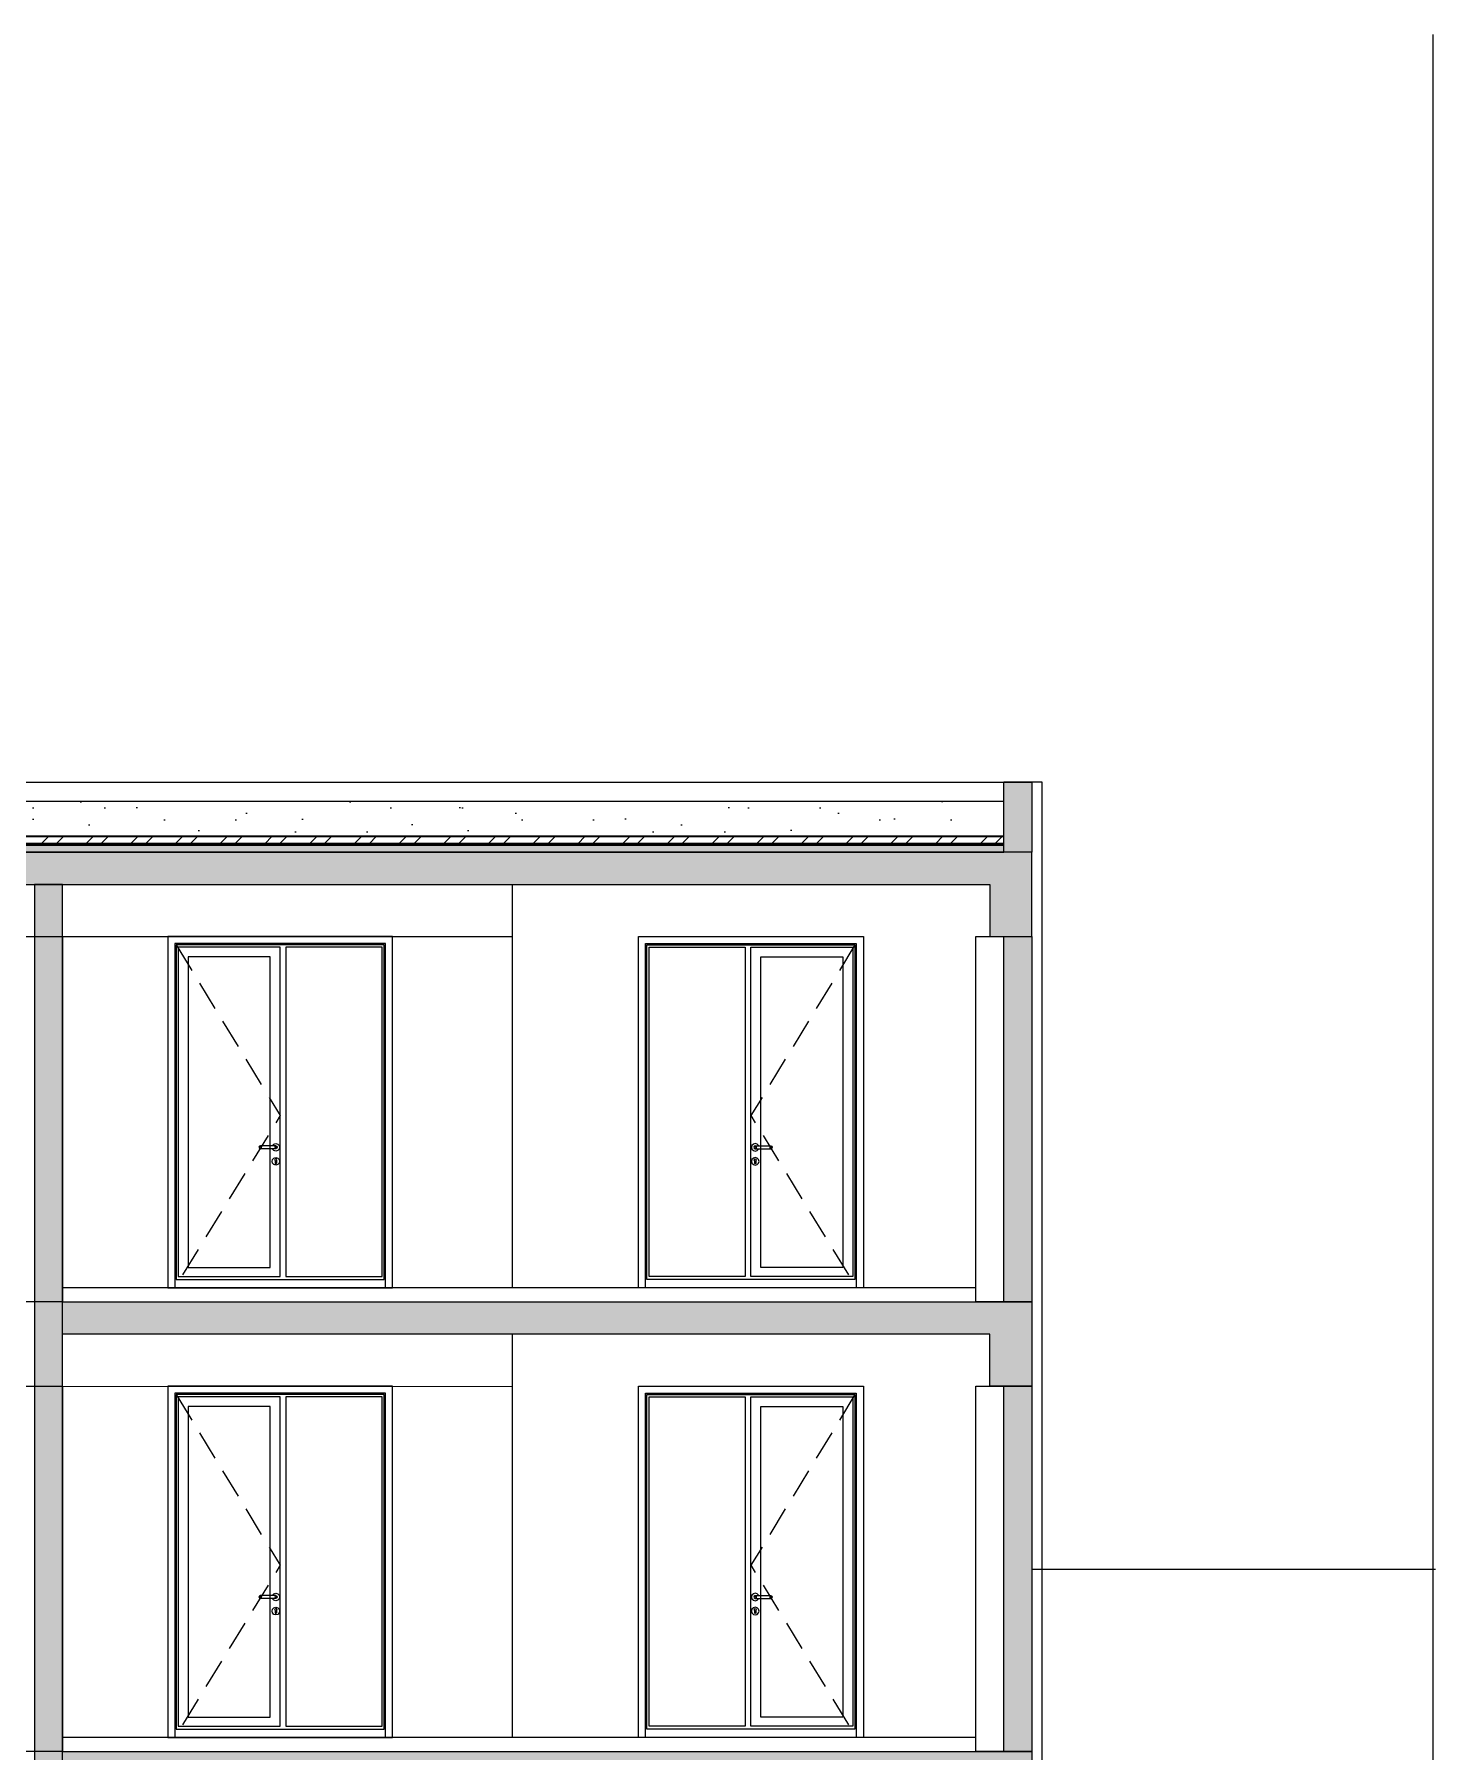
# Model space of a CAD drawing. Header units: millimetres. Extents: x 476244520 to 476657119, y 4620824743 to 4621446928.
# Drawn here: x 476646659 to 476656632, y 4621130070 to 4621142289 of the extents above; entities that cross this region are included whole.
import ezdxf

# ---------------------------------------------------------------- set-up
doc = ezdxf.new("R2010")
doc.units = ezdxf.units.MM
doc.header["$MEASUREMENT"] = 0
doc.linetypes.add('Hidden Line', pattern=[317.5, 211.666667, -105.833333])
for name, color, linetype, lineweight in [('0_0 Architecture_Pen_No__7', 7, 'Continuous', 0), ('2D Drafting - General_Pen_No__250_Pen_No__7', 7, 'Continuous', 0), ('2D Drafting - General_Pen_No__250_Pen_No__7_Pen_No__7', 7, 'Continuous', 0), ('2D Drafting - General_Pen_No__7_Pen_No__253', 252, 'Continuous', 0), ('gegmebi_Pen_No__7_Pen_No__250', 7, 'Continuous', 0), ('New_2D Drafting - General_Pen_No__250_Pen_No__7', 7, 'Continuous', 0), ('New_2D Drafting - General_Pen_No__250_Pen_No__7_Pen_No__250', 7, 'Continuous', 0), ('New_gegmebi_Pen_No__7_Pen_No__4', 7, 'Continuous', 0), ('New_reg_nak_Pen_No__7', 7, 'Continuous', 0), ('New_Structural - Bearing_Pen_No__1', 1, 'Continuous', 0), ('New_Structural - Bearing_Pen_No__250', 7, 'Continuous', 0), ('New_Structural - Bearing_Pen_No__253', 252, 'Continuous', 0)]:
    doc.layers.add(name, color=color, linetype=linetype, lineweight=lineweight)
doc.layers.add('New_gegmebi_Pen_No__7_Pen_No__252', color=7, linetype='Continuous', lineweight=0, true_color=0x666666)
doc.linetypes.add('Break', pattern='A,0,[1,A-4 бѓЎбѓђбѓ®бѓљбѓ\x98 - nikas1.Shx,S=15.679026,R=0,X=0,Y=0],-1975.557214,0', length=1975.557214)
pattern_1 = [(45, (476844527.15, 4621385791.04), (-459.6194, 459.6194), []), (45, (476844435.2, 4621385883), (-459.6194, 459.6194), [])]

msp = doc.modelspace()

# ---------------------------------------------------------------- hatches: boundary and pattern name
at = {"layer": '0_0 Architecture_Pen_No__7', "linetype": 'Continuous', "lineweight": 0}
h = msp.add_hatch(dxfattribs=at)
h.set_pattern_fill('CUT_STONE', style=0, pattern_type=2)
h.set_pattern_definition([(45, (476844527.15, 4621386591.04), (-254.55844, 254.55844), [0, -240, 0, -360]), (110, (476845327.15, 4621386591.04), (338.28934, 123.12725), [0, -176, 0, -304])])
h.paths.add_polyline_path([(476653558.863, 4621136829.917), (476643758.838, 4621136829.917), (476643758.838, 4621136584.157), (476653558.863, 4621136584.157)])
h = msp.add_hatch(dxfattribs=at)
h.set_pattern_fill('DOUBLE_1_4', style=0, pattern_type=2)
h.set_pattern_definition(pattern_1)
h.paths.add_polyline_path([(476653558.863, 4621136584.157), (476643758.838, 4621136584.157), (476643758.838, 4621136581.157), (476653558.863, 4621136581.157)])
h = msp.add_hatch(dxfattribs=at)
h.set_pattern_fill('STEEL', style=0, pattern_type=2)
h.set_pattern_definition([(45, (476844527.15, 4621385791.04), (-159.09903, 159.09903), []), (45, (476844474.12, 4621385844.08), (-159.09903, 159.09903), [])])
h.paths.add_polyline_path([(476653558.863, 4621136581.157), (476643758.838, 4621136581.157), (476643758.838, 4621136531.537), (476653558.863, 4621136531.537)])
h = msp.add_hatch(dxfattribs=at)
h.set_pattern_fill('DOUBLE_1_4', style=0, pattern_type=2)
h.set_pattern_definition(pattern_1)
h.paths.add_polyline_path([(476653558.863, 4621136531.537), (476643758.838, 4621136531.537), (476643758.838, 4621136528.537), (476653558.863, 4621136528.537)])
h = msp.add_hatch(dxfattribs=at)
h.set_pattern_fill('ALUMINUM', style=0, pattern_type=2)
h.set_pattern_definition([(45, (476844527.15, 4621385791.04), (-176.7767, 176.7767), []), (45, (476844491.8, 4621385826.4), (-176.7767, 176.7767), []), (45, (476844456.44, 4621385861.75), (-176.7767, 176.7767), [])])
h.paths.add_polyline_path([(476653558.863, 4621136528.537), (476643758.838, 4621136528.537), (476643758.838, 4621136520.537), (476653558.863, 4621136520.537)])
h = msp.add_hatch(dxfattribs=at)
h.set_pattern_fill('STRUCTURAL_CONCRETE', style=0, pattern_type=2)
h.set_pattern_definition([(0, (476844527.15, 4621385791.04), (0, 623.5383), [60, -300]), (0, (476844707.15, 4621386102.8), (0, 623.5383), [60, -300]), (60, (476844527.15, 4621385791.04), (-540, 311.7692), [60, -300]), (60, (476844887.15, 4621385791.04), (-540, 311.7692), [60, -300]), (120, (476844587.15, 4621385791.04), (540, 311.7692), [60, -300]), (120, (476844947.15, 4621385791.04), (540, 311.7692), [60, -300]), (0, (476844527.15, 4621385851.04), (0, 120.000005), [0, -120.000005, 0, -180.000007]), (45, (476844587.15, 4621385851.04), (-84.852817, 84.852817), [0, -90.000004, 0, -150.000006])])
h.paths.add_polyline_path([(476653558.863, 4621136519.537), (476643758.838, 4621136519.537), (476643758.838, 4621136469.917), (476653558.863, 4621136469.917)])
at = {"layer": '2D Drafting - General_Pen_No__250_Pen_No__7', "linetype": 'Continuous', "lineweight": 0}
for points in [[(476653758.838, 4621136469.903), (476643758.838, 4621136469.903), (476643758.838, 4621136289.895), (476643758.838, 4621136239.895), (476653458.838, 4621136239.895), (476653458.838, 4621135869.903), (476653758.938, 4621135869.903)], [(476653758.839, 4621133270.08), (476653758.939, 4621132670.08), (476653458.839, 4621132670.08), (476653458.839, 4621133039.895), (476646858.839, 4621133039.895), (476646858.839, 4621133270.08)], [(476653758.839, 4621130070.257), (476653758.939, 4621129470.257), (476653458.839, 4621129470.257), (476653458.839, 4621129840.25), (476646858.839, 4621129840.25), (476646858.839, 4621130070.257)]]:
    msp.add_hatch(color=7, dxfattribs=at).paths.add_polyline_path(points)
at = {"layer": '2D Drafting - General_Pen_No__250_Pen_No__7_Pen_No__7', "linetype": 'Continuous', "lineweight": 0}
msp.add_hatch(color=7, dxfattribs=at).paths.add_polyline_path([(476653758.839, 4621136469.903), (476653558.839, 4621136469.903), (476653558.839, 4621136969.694), (476653758.839, 4621136969.694)])
at = {"layer": 'New_2D Drafting - General_Pen_No__250_Pen_No__7', "linetype": 'Continuous', "lineweight": 0}
for points in [[(476646658.839, 4621121119.777), (476646858.839, 4621121119.777), (476646858.839, 4621136239.895), (476646658.839, 4621136239.895)], [(476653558.81, 4621135869.903), (476653758.839, 4621135869.903), (476653758.839, 4621133270.08), (476653558.81, 4621133270.08)], [(476653558.81, 4621132670.08), (476653758.839, 4621132670.08), (476653758.839, 4621130070.257), (476653558.81, 4621130070.257)]]:
    msp.add_hatch(color=7, dxfattribs=at).paths.add_polyline_path(points)
at = {"layer": 'New_2D Drafting - General_Pen_No__250_Pen_No__7_Pen_No__250', "linetype": 'Continuous', "lineweight": 0}
h = msp.add_hatch(dxfattribs=at)
h.set_pattern_fill('BATT_INSULATION', style=0, pattern_type=2)
h.set_pattern_definition([(60, (476844527.15, 4621385791.044), (-38.971143, 22.5), []), (122.833095, (476844527.15, 4621385791.044), (36.8060797, 18.75), [])])
h.paths.add_polyline_path([(476643758.838, 4621136520.537), (476643758.838, 4621136519.537), (476653558.863, 4621136519.537), (476653558.863, 4621136520.537)])

# ---------------------------------------------------------------- linework, layer by layer
at = {"layer": '0_0 Architecture_Pen_No__7', "color": 7, "linetype": 'Continuous', "lineweight": 0, "flags": 128}
for points in [[(476653558.863, 4621136829.917), (476643758.838, 4621136829.917), (476643758.838, 4621136584.157), (476653558.863, 4621136584.157)], [(476653558.863, 4621136584.157), (476643758.838, 4621136584.157), (476643758.838, 4621136581.157), (476653558.863, 4621136581.157)], [(476653558.863, 4621136581.157), (476643758.838, 4621136581.157), (476643758.838, 4621136531.537), (476653558.863, 4621136531.537)], [(476653558.863, 4621136531.537), (476643758.838, 4621136531.537), (476643758.838, 4621136528.537), (476653558.863, 4621136528.537)], [(476653558.863, 4621136528.537), (476643758.838, 4621136528.537), (476643758.838, 4621136520.537), (476653558.863, 4621136520.537)], [(476653558.863, 4621136519.537), (476643758.838, 4621136519.537), (476643758.838, 4621136469.917), (476653558.863, 4621136469.917)]]:
    msp.add_lwpolyline(points, close=True, dxfattribs=at)
at = {"layer": '2D Drafting - General_Pen_No__250_Pen_No__7', "color": 7, "linetype": 'Continuous', "lineweight": 0, "flags": 128}
for points in [[(476653758.838, 4621136469.903), (476643758.838, 4621136469.903), (476643758.838, 4621136289.895), (476643758.838, 4621136239.895), (476653458.838, 4621136239.895), (476653458.838, 4621135869.903), (476653758.938, 4621135869.903)], [(476653758.839, 4621133270.08), (476653758.939, 4621132670.08), (476653458.839, 4621132670.08), (476653458.839, 4621133039.895), (476646858.839, 4621133039.895), (476646858.839, 4621133270.08)], [(476653758.839, 4621130070.257), (476653758.939, 4621129470.257), (476653458.839, 4621129470.257), (476653458.839, 4621129840.25), (476646858.839, 4621129840.25), (476646858.839, 4621130070.257)]]:
    msp.add_lwpolyline(points, close=True, dxfattribs=at)
at = {"layer": '2D Drafting - General_Pen_No__250_Pen_No__7_Pen_No__7', "color": 7, "linetype": 'Continuous', "lineweight": 0, "flags": 128}
msp.add_lwpolyline([(476653758.839, 4621136469.903), (476653558.839, 4621136469.903), (476653558.839, 4621136969.694), (476653758.839, 4621136969.694)], close=True, dxfattribs=at)
at = {"layer": '2D Drafting - General_Pen_No__7_Pen_No__253', "color": 252, "linetype": 'Continuous', "lineweight": 0, "flags": 128}
for points in [[(476647608.359, 4621133370.212), (476649208.359, 4621133370.212), (476649208.359, 4621135870.212), (476647608.359, 4621135870.212)], [(476647608.359, 4621135870.212), (476647608.359, 4621133370.212)], [(476652558.757, 4621133370.212), (476650958.757, 4621133370.212), (476650958.757, 4621135870.212), (476652558.757, 4621135870.212)], [(476652558.757, 4621135870.212), (476652558.757, 4621133370.212)], [(476647608.359, 4621130170.389), (476649208.359, 4621130170.389), (476649208.359, 4621132670.389), (476647608.359, 4621132670.389)], [(476647608.359, 4621132670.389), (476647608.359, 4621130170.389)], [(476652558.757, 4621130170.389), (476650958.757, 4621130170.389), (476650958.757, 4621132670.389), (476652558.757, 4621132670.389)], [(476652558.757, 4621132670.389), (476652558.757, 4621130170.389)]]:
    msp.add_lwpolyline(points, dxfattribs=at)
for points in [[(476649158.359, 4621135820.211), (476647658.359, 4621135820.211), (476647658.359, 4621133370.212), (476649158.359, 4621133370.214)], [(476649148.359, 4621135810.211), (476647668.359, 4621135810.211), (476647668.359, 4621133430.214), (476649148.359, 4621133430.214)], [(476648408.363, 4621135795.211), (476647683.359, 4621135795.211), (476647683.359, 4621133450.214), (476648408.359, 4621133450.214)], [(476648338.359, 4621135725.211), (476647753.359, 4621135725.211), (476647753.359, 4621133515.214), (476648338.359, 4621133515.214)], [(476649133.359, 4621135795.211), (476648448.359, 4621135795.211), (476648448.359, 4621133450.214), (476649133.359, 4621133450.214)], [(476651008.757, 4621135820.211), (476652508.757, 4621135820.211), (476652508.757, 4621133370.212), (476651008.757, 4621133370.214)], [(476651018.757, 4621135810.211), (476652498.757, 4621135810.211), (476652498.757, 4621133430.214), (476651018.757, 4621133430.214)], [(476651033.757, 4621135795.211), (476651718.757, 4621135795.211), (476651718.757, 4621133450.214), (476651033.757, 4621133450.214)], [(476651758.753, 4621135795.211), (476652483.757, 4621135795.211), (476652483.757, 4621133450.214), (476651758.757, 4621133450.214)], [(476651828.757, 4621135725.211), (476652413.757, 4621135725.211), (476652413.757, 4621133515.214), (476651828.757, 4621133515.214)], [(476649158.359, 4621132620.388), (476647658.359, 4621132620.388), (476647658.359, 4621130170.389), (476649158.359, 4621130170.391)], [(476649148.359, 4621132610.388), (476647668.359, 4621132610.388), (476647668.359, 4621130230.391), (476649148.359, 4621130230.391)], [(476648408.363, 4621132595.388), (476647683.359, 4621132595.388), (476647683.359, 4621130250.391), (476648408.359, 4621130250.391)], [(476649133.359, 4621132595.388), (476648448.359, 4621132595.388), (476648448.359, 4621130250.391), (476649133.359, 4621130250.391)], [(476651008.757, 4621132620.388), (476652508.757, 4621132620.388), (476652508.757, 4621130170.389), (476651008.757, 4621130170.391)], [(476651018.757, 4621132610.388), (476652498.757, 4621132610.388), (476652498.757, 4621130230.391), (476651018.757, 4621130230.391)], [(476651033.757, 4621132595.388), (476651718.757, 4621132595.388), (476651718.757, 4621130250.391), (476651033.757, 4621130250.391)], [(476651758.753, 4621132595.388), (476652483.757, 4621132595.388), (476652483.757, 4621130250.391), (476651758.757, 4621130250.391)], [(476648338.359, 4621132525.388), (476647753.359, 4621132525.388), (476647753.359, 4621130315.391), (476648338.359, 4621130315.391)], [(476651828.757, 4621132525.388), (476652413.757, 4621132525.388), (476652413.757, 4621130315.391), (476651828.757, 4621130315.391)]]:
    msp.add_lwpolyline(points, close=True, dxfattribs=at)
at = {"layer": '2D Drafting - General_Pen_No__7_Pen_No__253', "color": 252, "linetype": 'Hidden Line', "lineweight": 0, "flags": 128}
for points in [[(476647668.359, 4621135810.211), (476648408.359, 4621134596.089), (476647659.136, 4621133371.496)], [(476652498.757, 4621135810.211), (476651758.757, 4621134596.089), (476652507.981, 4621133371.496)], [(476647668.359, 4621132610.388), (476648408.359, 4621131396.266), (476647659.136, 4621130171.674)], [(476652498.757, 4621132610.388), (476651758.757, 4621131396.266), (476652507.981, 4621130171.674)]]:
    msp.add_lwpolyline(points, dxfattribs=at)
at = {"layer": 'gegmebi_Pen_No__7_Pen_No__250', "color": 7, "linetype": 'Continuous', "lineweight": 0}
msp.add_line((476643758.838, 4621136969.471), (476653758.839, 4621136969.471), dxfattribs=at)
at = {"layer": 'gegmebi_Pen_No__7_Pen_No__250', "color": 7, "linetype": 'Continuous', "lineweight": 0, "flags": 128}
for points in [[(476646858.839, 4621133270.08), (476653358.839, 4621133270.08), (476653358.839, 4621133370.212), (476646858.839, 4621133370.212)], [(476646858.839, 4621130070.257), (476653358.839, 4621130070.257), (476653358.839, 4621130170.389), (476646858.839, 4621130170.389)]]:
    msp.add_lwpolyline(points, close=True, dxfattribs=at)
at = {"layer": 'New_2D Drafting - General_Pen_No__250_Pen_No__7', "color": 7, "linetype": 'Continuous', "lineweight": 0, "flags": 128}
for points in [[(476646658.839, 4621121119.777), (476646858.839, 4621121119.777), (476646858.839, 4621136239.895), (476646658.839, 4621136239.895)], [(476653558.81, 4621135869.903), (476653758.839, 4621135869.903), (476653758.839, 4621133270.08), (476653558.81, 4621133270.08)], [(476653558.81, 4621132670.08), (476653758.839, 4621132670.08), (476653758.839, 4621130070.257), (476653558.81, 4621130070.257)]]:
    msp.add_lwpolyline(points, close=True, dxfattribs=at)
at = {"layer": 'New_2D Drafting - General_Pen_No__250_Pen_No__7_Pen_No__250', "color": 7, "linetype": 'Continuous', "lineweight": 0, "flags": 128}
msp.add_lwpolyline([(476643758.838, 4621136520.537), (476643758.838, 4621136519.537), (476653558.863, 4621136519.537), (476653558.863, 4621136520.537)], close=True, dxfattribs=at)
at = {"layer": 'New_gegmebi_Pen_No__7_Pen_No__252', "color": 251, "linetype": 'Continuous', "lineweight": 0, "true_color": 0x666666}
for p, q in [((476646858.839, 4621135869.903), (476650058.645, 4621135869.903)), ((476645359.34, 4621132669.173), (476650058.645, 4621132669.903))]:
    msp.add_line(p, q, dxfattribs=at)
at = {"layer": 'New_gegmebi_Pen_No__7_Pen_No__4', "color": 7, "linetype": 'Continuous', "lineweight": 0}
msp.add_lwpolyline([(476646458.839, 4621134470.947), (476646458.839, 4621135869.903), (476646858.839, 4621135869.903), (476646858.839, 4621133270.08), (476646458.839, 4621133270.08), (476646458.839, 4621133520.947)], dxfattribs=at)
for points in [[(476653758.839, 4621133270.08), (476653358.839, 4621133270.08), (476653358.839, 4621135869.903), (476653758.839, 4621135869.903)], [(476646858.839, 4621130070.257), (476646458.839, 4621130070.257), (476646458.839, 4621132670.08), (476646858.839, 4621132670.08)], [(476653758.839, 4621130070.257), (476653358.839, 4621130070.257), (476653358.839, 4621132670.08), (476653758.839, 4621132670.08)]]:
    msp.add_lwpolyline(points, close=True, dxfattribs=at)
at = {"layer": 'New_reg_nak_Pen_No__7', "color": 7, "linetype": 'Continuous', "lineweight": 0, "flags": 128}
msp.add_lwpolyline([(476653758.839, 4621136969.694), (476653829.09, 4621136969.692), (476653828.765, 4621123769.877), (476653758.839, 4621123769.878)], dxfattribs=at)
at = {"layer": 'New_Structural - Bearing_Pen_No__1', "color": 1, "linetype": 'Continuous', "lineweight": 0}
msp.add_line((476656611.823, 4621142289.494), (476656611.823, 4621115558.168), dxfattribs=at)
at = {"layer": 'New_Structural - Bearing_Pen_No__1', "color": 1, "linetype": 'Break', "lineweight": 0}
msp.add_line((476653758.788, 4621131369.3), (476656631.825, 4621131369.3), dxfattribs=at)
at = {"layer": 'New_Structural - Bearing_Pen_No__250', "color": 7, "linetype": 'Continuous', "lineweight": 0}
for p, q in [((476650058.645, 4621136239.895), (476650058.645, 4621133369.947)), ((476650058.645, 4621133039.895), (476650058.645, 4621130169.947))]:
    msp.add_line(p, q, dxfattribs=at)
at = {"layer": 'New_Structural - Bearing_Pen_No__253', "color": 252, "linetype": 'Continuous', "lineweight": 0}
for p, q in [((476648260.398, 4621134377.283), (476648257.469, 4621134370.212)), ((476648257.469, 4621134370.212), (476648260.398, 4621134363.141)), ((476648261.95, 4621134377.283), (476648259.191, 4621134370.212)), ((476648259.191, 4621134370.212), (476648261.95, 4621134363.141)), ((476648267.469, 4621134380.212), (476648260.398, 4621134377.283)), ((476648266.765, 4621134377.283), (476648264.653, 4621134370.212)), ((476648264.653, 4621134370.212), (476648266.765, 4621134363.141)), ((476648268.611, 4621134380.212), (476648267.469, 4621134380.212)), ((476648271.863, 4621134380.212), (476648268.611, 4621134380.212)), ((476648276.729, 4621134380.212), (476648271.863, 4621134380.212)), ((476648273.97, 4621134377.283), (476648272.827, 4621134370.212)), ((476648272.827, 4621134370.212), (476648273.97, 4621134363.141)), ((476648282.469, 4621134380.212), (476648276.729, 4621134380.212)), ((476648362.469, 4621134380.212), (476648282.469, 4621134380.212)), ((476648353.149, 4621134380.212), (476648354.086, 4621134383.712)), ((476648354.086, 4621134383.712), (476648363.969, 4621134393.595)), ((476648368.209, 4621134380.212), (476648362.469, 4621134380.212)), ((476648363.969, 4621134393.595), (476648377.469, 4621134397.212)), ((476648373.076, 4621134380.212), (476648368.209, 4621134380.212)), ((476648370.968, 4621134377.283), (476648372.111, 4621134370.212)), ((476648372.111, 4621134370.212), (476648370.968, 4621134363.141)), ((476648376.327, 4621134380.212), (476648373.076, 4621134380.212)), ((476648377.469, 4621134380.212), (476648376.327, 4621134380.212)), ((476648377.469, 4621134397.212), (476648390.969, 4621134393.595)), ((476648377.469, 4621134380.212), (476648384.54, 4621134377.283)), ((476648378.174, 4621134377.283), (476648380.285, 4621134370.212)), ((476648380.285, 4621134370.212), (476648378.174, 4621134363.141)), ((476648382.988, 4621134377.283), (476648385.747, 4621134370.212)), ((476648385.747, 4621134370.212), (476648382.988, 4621134363.141)), ((476648384.54, 4621134377.283), (476648387.469, 4621134370.212)), ((476648387.469, 4621134370.212), (476648384.54, 4621134363.141)), ((476648390.969, 4621134393.595), (476648400.852, 4621134383.712)), ((476648400.852, 4621134383.712), (476648404.469, 4621134370.212)), ((476648404.469, 4621134370.212), (476648400.852, 4621134356.712)), ((476651766.265, 4621134383.712), (476651762.648, 4621134370.212)), ((476651762.648, 4621134370.212), (476651766.265, 4621134356.712)), ((476651776.148, 4621134393.595), (476651766.265, 4621134383.712)), ((476651789.648, 4621134397.212), (476651776.148, 4621134393.595)), ((476651782.577, 4621134377.283), (476651779.648, 4621134370.212)), ((476651779.648, 4621134370.212), (476651782.577, 4621134363.141)), ((476651784.129, 4621134377.283), (476651781.37, 4621134370.212)), ((476651781.37, 4621134370.212), (476651784.129, 4621134363.141)), ((476651789.648, 4621134380.212), (476651782.577, 4621134377.283)), ((476651788.943, 4621134377.283), (476651786.832, 4621134370.212)), ((476651786.832, 4621134370.212), (476651788.943, 4621134363.141)), ((476651803.148, 4621134393.595), (476651789.648, 4621134397.212)), ((476651789.648, 4621134380.212), (476651790.79, 4621134380.212)), ((476651790.79, 4621134380.212), (476651794.041, 4621134380.212)), ((476651794.041, 4621134380.212), (476651798.908, 4621134380.212)), ((476651796.149, 4621134377.283), (476651795.006, 4621134370.212)), ((476651795.006, 4621134370.212), (476651796.149, 4621134363.141)), ((476651798.908, 4621134380.212), (476651804.648, 4621134380.212)), ((476651813.03, 4621134383.712), (476651803.148, 4621134393.595)), ((476651804.648, 4621134380.212), (476651884.648, 4621134380.212)), ((476651813.968, 4621134380.212), (476651813.03, 4621134383.712)), ((476651884.648, 4621134380.212), (476651890.388, 4621134380.212)), ((476651890.388, 4621134380.212), (476651895.254, 4621134380.212)), ((476651893.147, 4621134377.283), (476651894.29, 4621134370.212)), ((476651894.29, 4621134370.212), (476651893.147, 4621134363.141)), ((476651895.254, 4621134380.212), (476651898.506, 4621134380.212)), ((476651898.506, 4621134380.212), (476651899.648, 4621134380.212)), ((476651899.648, 4621134380.212), (476651906.719, 4621134377.283)), ((476651900.352, 4621134377.283), (476651902.464, 4621134370.212)), ((476651902.464, 4621134370.212), (476651900.352, 4621134363.141)), ((476651905.167, 4621134377.283), (476651907.926, 4621134370.212)), ((476651907.926, 4621134370.212), (476651905.167, 4621134363.141)), ((476651906.719, 4621134377.283), (476651909.648, 4621134370.212)), ((476651909.648, 4621134370.212), (476651906.719, 4621134363.141)), ((476648260.398, 4621134363.141), (476648267.469, 4621134360.212)), ((476648268.611, 4621134360.212), (476648267.469, 4621134360.212)), ((476648271.863, 4621134360.212), (476648268.611, 4621134360.212)), ((476648276.729, 4621134360.212), (476648271.863, 4621134360.212)), ((476648282.469, 4621134360.212), (476648276.729, 4621134360.212)), ((476648362.469, 4621134360.212), (476648282.469, 4621134360.212)), ((476648350.469, 4621134270.212), (476648354.086, 4621134283.712)), ((476648354.086, 4621134256.712), (476648350.469, 4621134270.212)), ((476648354.086, 4621134356.712), (476648353.149, 4621134360.212)), ((476648363.969, 4621134346.83), (476648354.086, 4621134356.712)), ((476648354.086, 4621134283.712), (476648363.969, 4621134293.595)), ((476648363.969, 4621134246.83), (476648354.086, 4621134256.712)), ((476648368.209, 4621134360.212), (476648362.469, 4621134360.212)), ((476648377.469, 4621134343.212), (476648363.969, 4621134346.83)), ((476648363.969, 4621134293.595), (476648377.469, 4621134297.212)), ((476648377.469, 4621134243.212), (476648363.969, 4621134246.83)), ((476648373.076, 4621134360.212), (476648368.209, 4621134360.212)), ((476648370.749, 4621134281.852), (476648370.001, 4621134279.905)), ((476648370.001, 4621134279.905), (476648372.469, 4621134274.612)), ((476648370.749, 4621134281.852), (476648372.094, 4621134285.356)), ((476648377.469, 4621134287.638), (476648372.094, 4621134285.356)), ((476648372.469, 4621134274.612), (476648372.469, 4621134273.099)), ((476648372.469, 4621134273.099), (476648372.469, 4621134270.212)), ((476648372.469, 4621134270.212), (476648372.469, 4621134267.326)), ((476648372.469, 4621134267.326), (476648372.469, 4621134261.552)), ((476648372.469, 4621134261.552), (476648372.469, 4621134257.712)), ((476648372.469, 4621134257.712), (476648373.934, 4621134254.177)), ((476648376.327, 4621134360.212), (476648373.076, 4621134360.212)), ((476648373.934, 4621134254.177), (476648377.469, 4621134252.712)), ((476648377.469, 4621134360.212), (476648376.327, 4621134360.212)), ((476648384.54, 4621134363.141), (476648377.469, 4621134360.212)), ((476648390.969, 4621134346.83), (476648377.469, 4621134343.212)), ((476648377.469, 4621134297.212), (476648390.969, 4621134293.595)), ((476648382.844, 4621134285.356), (476648377.469, 4621134287.638)), ((476648377.469, 4621134252.712), (476648381.005, 4621134254.177)), ((476648390.969, 4621134246.83), (476648377.469, 4621134243.212)), ((476648381.005, 4621134254.177), (476648382.469, 4621134257.712)), ((476648382.469, 4621134274.612), (476648384.937, 4621134279.905)), ((476648382.469, 4621134273.099), (476648382.469, 4621134274.612)), ((476648382.469, 4621134273.099), (476648382.469, 4621134270.212)), ((476648382.469, 4621134270.212), (476648382.469, 4621134267.326)), ((476648382.469, 4621134267.326), (476648382.469, 4621134261.552)), ((476648382.469, 4621134261.552), (476648382.469, 4621134257.712)), ((476648384.189, 4621134281.852), (476648382.844, 4621134285.356)), ((476648384.189, 4621134281.852), (476648384.937, 4621134279.905)), ((476648400.852, 4621134356.712), (476648390.969, 4621134346.83)), ((476648390.969, 4621134293.595), (476648400.852, 4621134283.712)), ((476648400.852, 4621134256.712), (476648390.969, 4621134246.83)), ((476648400.852, 4621134283.712), (476648404.469, 4621134270.212)), ((476648404.469, 4621134270.212), (476648400.852, 4621134256.712)), ((476651766.265, 4621134283.712), (476651762.648, 4621134270.212)), ((476651762.648, 4621134270.212), (476651766.265, 4621134256.712)), ((476651766.265, 4621134356.712), (476651776.148, 4621134346.83)), ((476651776.148, 4621134293.595), (476651766.265, 4621134283.712)), ((476651766.265, 4621134256.712), (476651776.148, 4621134246.83)), ((476651776.148, 4621134346.83), (476651789.648, 4621134343.212)), ((476651789.648, 4621134297.212), (476651776.148, 4621134293.595)), ((476651776.148, 4621134246.83), (476651789.648, 4621134243.212)), ((476651782.928, 4621134281.852), (476651782.18, 4621134279.905)), ((476651784.648, 4621134274.612), (476651782.18, 4621134279.905)), ((476651782.577, 4621134363.141), (476651789.648, 4621134360.212)), ((476651782.928, 4621134281.852), (476651784.273, 4621134285.356)), ((476651784.273, 4621134285.356), (476651789.648, 4621134287.638)), ((476651784.648, 4621134273.099), (476651784.648, 4621134274.612)), ((476651784.648, 4621134273.099), (476651784.648, 4621134270.212)), ((476651784.648, 4621134270.212), (476651784.648, 4621134267.326)), ((476651784.648, 4621134267.326), (476651784.648, 4621134261.552)), ((476651784.648, 4621134261.552), (476651784.648, 4621134257.712)), ((476651786.112, 4621134254.177), (476651784.648, 4621134257.712)), ((476651789.648, 4621134252.712), (476651786.112, 4621134254.177)), ((476651789.648, 4621134360.212), (476651790.79, 4621134360.212)), ((476651789.648, 4621134343.212), (476651803.148, 4621134346.83)), ((476651803.148, 4621134293.595), (476651789.648, 4621134297.212)), ((476651789.648, 4621134287.638), (476651795.023, 4621134285.356)), ((476651793.183, 4621134254.177), (476651789.648, 4621134252.712)), ((476651789.648, 4621134243.212), (476651803.148, 4621134246.83)), ((476651790.79, 4621134360.212), (476651794.041, 4621134360.212)), ((476651794.648, 4621134257.712), (476651793.183, 4621134254.177)), ((476651794.041, 4621134360.212), (476651798.908, 4621134360.212)), ((476651797.116, 4621134279.905), (476651794.648, 4621134274.612)), ((476651794.648, 4621134274.612), (476651794.648, 4621134273.099)), ((476651794.648, 4621134273.099), (476651794.648, 4621134270.212)), ((476651794.648, 4621134270.212), (476651794.648, 4621134267.326)), ((476651794.648, 4621134267.326), (476651794.648, 4621134261.552)), ((476651794.648, 4621134261.552), (476651794.648, 4621134257.712)), ((476651796.368, 4621134281.852), (476651795.023, 4621134285.356)), ((476651796.368, 4621134281.852), (476651797.116, 4621134279.905)), ((476651798.908, 4621134360.212), (476651804.648, 4621134360.212)), ((476651803.148, 4621134346.83), (476651813.03, 4621134356.712)), ((476651813.03, 4621134283.712), (476651803.148, 4621134293.595)), ((476651803.148, 4621134246.83), (476651813.03, 4621134256.712)), ((476651804.648, 4621134360.212), (476651884.648, 4621134360.212)), ((476651813.03, 4621134356.712), (476651813.968, 4621134360.212)), ((476651816.648, 4621134270.212), (476651813.03, 4621134283.712)), ((476651813.03, 4621134256.712), (476651816.648, 4621134270.212)), ((476651884.648, 4621134360.212), (476651890.388, 4621134360.212)), ((476651890.388, 4621134360.212), (476651895.254, 4621134360.212)), ((476651895.254, 4621134360.212), (476651898.506, 4621134360.212)), ((476651898.506, 4621134360.212), (476651899.648, 4621134360.212)), ((476651906.719, 4621134363.141), (476651899.648, 4621134360.212)), ((476648354.086, 4621131183.889), (476648363.969, 4621131193.772)), ((476648363.969, 4621131193.772), (476648377.469, 4621131197.389)), ((476648377.469, 4621131197.389), (476648390.969, 4621131193.772)), ((476648390.969, 4621131193.772), (476648400.852, 4621131183.889)), ((476651776.148, 4621131193.772), (476651766.265, 4621131183.889)), ((476651789.648, 4621131197.389), (476651776.148, 4621131193.772)), ((476651803.148, 4621131193.772), (476651789.648, 4621131197.389)), ((476651813.03, 4621131183.889), (476651803.148, 4621131193.772)), ((476648260.398, 4621131177.46), (476648257.469, 4621131170.389)), ((476648257.469, 4621131170.389), (476648260.398, 4621131163.318)), ((476648261.95, 4621131177.46), (476648259.191, 4621131170.389)), ((476648259.191, 4621131170.389), (476648261.95, 4621131163.318)), ((476648267.469, 4621131180.389), (476648260.398, 4621131177.46)), ((476648260.398, 4621131163.318), (476648267.469, 4621131160.389)), ((476648266.765, 4621131177.46), (476648264.653, 4621131170.389)), ((476648264.653, 4621131170.389), (476648266.765, 4621131163.318)), ((476648268.611, 4621131180.389), (476648267.469, 4621131180.389)), ((476648268.611, 4621131160.389), (476648267.469, 4621131160.389)), ((476648271.863, 4621131180.389), (476648268.611, 4621131180.389)), ((476648271.863, 4621131160.389), (476648268.611, 4621131160.389)), ((476648276.729, 4621131180.389), (476648271.863, 4621131180.389)), ((476648276.729, 4621131160.389), (476648271.863, 4621131160.389)), ((476648273.97, 4621131177.46), (476648272.827, 4621131170.389)), ((476648272.827, 4621131170.389), (476648273.97, 4621131163.318)), ((476648282.469, 4621131180.389), (476648276.729, 4621131180.389)), ((476648282.469, 4621131160.389), (476648276.729, 4621131160.389)), ((476648362.469, 4621131180.389), (476648282.469, 4621131180.389)), ((476648362.469, 4621131160.389), (476648282.469, 4621131160.389)), ((476648350.469, 4621131070.389), (476648354.086, 4621131083.889)), ((476648354.086, 4621131056.889), (476648350.469, 4621131070.389)), ((476648353.149, 4621131180.389), (476648354.086, 4621131183.889)), ((476648354.086, 4621131156.889), (476648353.149, 4621131160.389)), ((476648363.969, 4621131147.007), (476648354.086, 4621131156.889)), ((476648354.086, 4621131083.889), (476648363.969, 4621131093.772)), ((476648368.209, 4621131180.389), (476648362.469, 4621131180.389)), ((476648368.209, 4621131160.389), (476648362.469, 4621131160.389)), ((476648377.469, 4621131143.389), (476648363.969, 4621131147.007)), ((476648363.969, 4621131093.772), (476648377.469, 4621131097.389)), ((476648373.076, 4621131180.389), (476648368.209, 4621131180.389)), ((476648373.076, 4621131160.389), (476648368.209, 4621131160.389)), ((476648370.749, 4621131082.029), (476648370.001, 4621131080.082)), ((476648370.001, 4621131080.082), (476648372.469, 4621131074.789)), ((476648370.749, 4621131082.029), (476648372.094, 4621131085.533)), ((476648370.968, 4621131177.46), (476648372.111, 4621131170.389)), ((476648372.111, 4621131170.389), (476648370.968, 4621131163.318)), ((476648377.469, 4621131087.815), (476648372.094, 4621131085.533)), ((476648372.469, 4621131074.789), (476648372.469, 4621131073.276)), ((476648372.469, 4621131073.276), (476648372.469, 4621131070.389)), ((476648372.469, 4621131070.389), (476648372.469, 4621131067.503)), ((476648372.469, 4621131067.503), (476648372.469, 4621131061.729)), ((476648376.327, 4621131180.389), (476648373.076, 4621131180.389)), ((476648376.327, 4621131160.389), (476648373.076, 4621131160.389)), ((476648377.469, 4621131180.389), (476648376.327, 4621131180.389)), ((476648377.469, 4621131160.389), (476648376.327, 4621131160.389)), ((476648377.469, 4621131180.389), (476648384.54, 4621131177.46)), ((476648384.54, 4621131163.318), (476648377.469, 4621131160.389)), ((476648390.969, 4621131147.007), (476648377.469, 4621131143.389)), ((476648377.469, 4621131097.389), (476648390.969, 4621131093.772)), ((476648382.844, 4621131085.533), (476648377.469, 4621131087.815)), ((476648378.174, 4621131177.46), (476648380.285, 4621131170.389)), ((476648380.285, 4621131170.389), (476648378.174, 4621131163.318)), ((476648382.469, 4621131074.789), (476648384.937, 4621131080.082)), ((476648382.469, 4621131073.276), (476648382.469, 4621131074.789)), ((476648382.469, 4621131073.276), (476648382.469, 4621131070.389)), ((476648382.469, 4621131070.389), (476648382.469, 4621131067.503)), ((476648382.469, 4621131067.503), (476648382.469, 4621131061.729)), ((476648384.189, 4621131082.029), (476648382.844, 4621131085.533)), ((476648382.988, 4621131177.46), (476648385.747, 4621131170.389)), ((476648385.747, 4621131170.389), (476648382.988, 4621131163.318)), ((476648384.189, 4621131082.029), (476648384.937, 4621131080.082)), ((476648384.54, 4621131177.46), (476648387.469, 4621131170.389)), ((476648387.469, 4621131170.389), (476648384.54, 4621131163.318)), ((476648400.852, 4621131156.889), (476648390.969, 4621131147.007)), ((476648390.969, 4621131093.772), (476648400.852, 4621131083.889)), ((476648400.852, 4621131183.889), (476648404.469, 4621131170.389)), ((476648404.469, 4621131170.389), (476648400.852, 4621131156.889)), ((476648400.852, 4621131083.889), (476648404.469, 4621131070.389)), ((476648404.469, 4621131070.389), (476648400.852, 4621131056.889)), ((476651766.265, 4621131183.889), (476651762.648, 4621131170.389)), ((476651762.648, 4621131170.389), (476651766.265, 4621131156.889)), ((476651766.265, 4621131083.889), (476651762.648, 4621131070.389)), ((476651762.648, 4621131070.389), (476651766.265, 4621131056.889)), ((476651766.265, 4621131156.889), (476651776.148, 4621131147.007)), ((476651776.148, 4621131093.772), (476651766.265, 4621131083.889)), ((476651776.148, 4621131147.007), (476651789.648, 4621131143.389)), ((476651789.648, 4621131097.389), (476651776.148, 4621131093.772)), ((476651782.577, 4621131177.46), (476651779.648, 4621131170.389)), ((476651779.648, 4621131170.389), (476651782.577, 4621131163.318)), ((476651784.129, 4621131177.46), (476651781.37, 4621131170.389)), ((476651781.37, 4621131170.389), (476651784.129, 4621131163.318)), ((476651782.928, 4621131082.029), (476651782.18, 4621131080.082)), ((476651784.648, 4621131074.789), (476651782.18, 4621131080.082)), ((476651789.648, 4621131180.389), (476651782.577, 4621131177.46)), ((476651782.577, 4621131163.318), (476651789.648, 4621131160.389)), ((476651782.928, 4621131082.029), (476651784.273, 4621131085.533)), ((476651784.273, 4621131085.533), (476651789.648, 4621131087.815)), ((476651784.648, 4621131073.276), (476651784.648, 4621131074.789)), ((476651784.648, 4621131073.276), (476651784.648, 4621131070.389)), ((476651784.648, 4621131070.389), (476651784.648, 4621131067.503)), ((476651784.648, 4621131067.503), (476651784.648, 4621131061.729)), ((476651788.943, 4621131177.46), (476651786.832, 4621131170.389)), ((476651786.832, 4621131170.389), (476651788.943, 4621131163.318)), ((476651789.648, 4621131180.389), (476651790.79, 4621131180.389)), ((476651789.648, 4621131160.389), (476651790.79, 4621131160.389)), ((476651789.648, 4621131143.389), (476651803.148, 4621131147.007)), ((476651803.148, 4621131093.772), (476651789.648, 4621131097.389)), ((476651789.648, 4621131087.815), (476651795.023, 4621131085.533)), ((476651790.79, 4621131180.389), (476651794.041, 4621131180.389)), ((476651790.79, 4621131160.389), (476651794.041, 4621131160.389)), ((476651794.041, 4621131180.389), (476651798.908, 4621131180.389)), ((476651794.041, 4621131160.389), (476651798.908, 4621131160.389)), ((476651797.116, 4621131080.082), (476651794.648, 4621131074.789)), ((476651794.648, 4621131074.789), (476651794.648, 4621131073.276)), ((476651794.648, 4621131073.276), (476651794.648, 4621131070.389)), ((476651794.648, 4621131070.389), (476651794.648, 4621131067.503)), ((476651794.648, 4621131067.503), (476651794.648, 4621131061.729)), ((476651796.149, 4621131177.46), (476651795.006, 4621131170.389)), ((476651795.006, 4621131170.389), (476651796.149, 4621131163.318)), ((476651796.368, 4621131082.029), (476651795.023, 4621131085.533)), ((476651796.368, 4621131082.029), (476651797.116, 4621131080.082)), ((476651798.908, 4621131180.389), (476651804.648, 4621131180.389)), ((476651798.908, 4621131160.389), (476651804.648, 4621131160.389)), ((476651803.148, 4621131147.007), (476651813.03, 4621131156.889)), ((476651813.03, 4621131083.889), (476651803.148, 4621131093.772)), ((476651804.648, 4621131180.389), (476651884.648, 4621131180.389)), ((476651804.648, 4621131160.389), (476651884.648, 4621131160.389)), ((476651813.968, 4621131180.389), (476651813.03, 4621131183.889)), ((476651813.03, 4621131156.889), (476651813.968, 4621131160.389)), ((476651816.648, 4621131070.389), (476651813.03, 4621131083.889)), ((476651813.03, 4621131056.889), (476651816.648, 4621131070.389)), ((476651884.648, 4621131180.389), (476651890.388, 4621131180.389)), ((476651884.648, 4621131160.389), (476651890.388, 4621131160.389)), ((476651890.388, 4621131180.389), (476651895.254, 4621131180.389)), ((476651890.388, 4621131160.389), (476651895.254, 4621131160.389)), ((476651893.147, 4621131177.46), (476651894.29, 4621131170.389)), ((476651894.29, 4621131170.389), (476651893.147, 4621131163.318)), ((476651895.254, 4621131180.389), (476651898.506, 4621131180.389)), ((476651895.254, 4621131160.389), (476651898.506, 4621131160.389)), ((476651898.506, 4621131180.389), (476651899.648, 4621131180.389)), ((476651898.506, 4621131160.389), (476651899.648, 4621131160.389)), ((476651899.648, 4621131180.389), (476651906.719, 4621131177.46)), ((476651906.719, 4621131163.318), (476651899.648, 4621131160.389)), ((476651900.352, 4621131177.46), (476651902.464, 4621131170.389)), ((476651902.464, 4621131170.389), (476651900.352, 4621131163.318)), ((476651905.167, 4621131177.46), (476651907.926, 4621131170.389)), ((476651907.926, 4621131170.389), (476651905.167, 4621131163.318)), ((476651906.719, 4621131177.46), (476651909.648, 4621131170.389)), ((476651909.648, 4621131170.389), (476651906.719, 4621131163.318)), ((476648363.969, 4621131047.007), (476648354.086, 4621131056.889)), ((476648377.469, 4621131043.389), (476648363.969, 4621131047.007)), ((476648372.469, 4621131061.729), (476648372.469, 4621131057.889)), ((476648372.469, 4621131057.889), (476648373.934, 4621131054.354)), ((476648373.934, 4621131054.354), (476648377.469, 4621131052.889)), ((476648377.469, 4621131052.889), (476648381.005, 4621131054.354)), ((476648390.969, 4621131047.007), (476648377.469, 4621131043.389)), ((476648381.005, 4621131054.354), (476648382.469, 4621131057.889)), ((476648382.469, 4621131061.729), (476648382.469, 4621131057.889)), ((476648400.852, 4621131056.889), (476648390.969, 4621131047.007)), ((476651766.265, 4621131056.889), (476651776.148, 4621131047.007)), ((476651776.148, 4621131047.007), (476651789.648, 4621131043.389)), ((476651784.648, 4621131061.729), (476651784.648, 4621131057.889)), ((476651786.112, 4621131054.354), (476651784.648, 4621131057.889)), ((476651789.648, 4621131052.889), (476651786.112, 4621131054.354)), ((476651793.183, 4621131054.354), (476651789.648, 4621131052.889)), ((476651789.648, 4621131043.389), (476651803.148, 4621131047.007)), ((476651794.648, 4621131057.889), (476651793.183, 4621131054.354)), ((476651794.648, 4621131061.729), (476651794.648, 4621131057.889)), ((476651803.148, 4621131047.007), (476651813.03, 4621131056.889))]:
    msp.add_line(p, q, dxfattribs=at)

doc.saveas('drawing.dxf')
